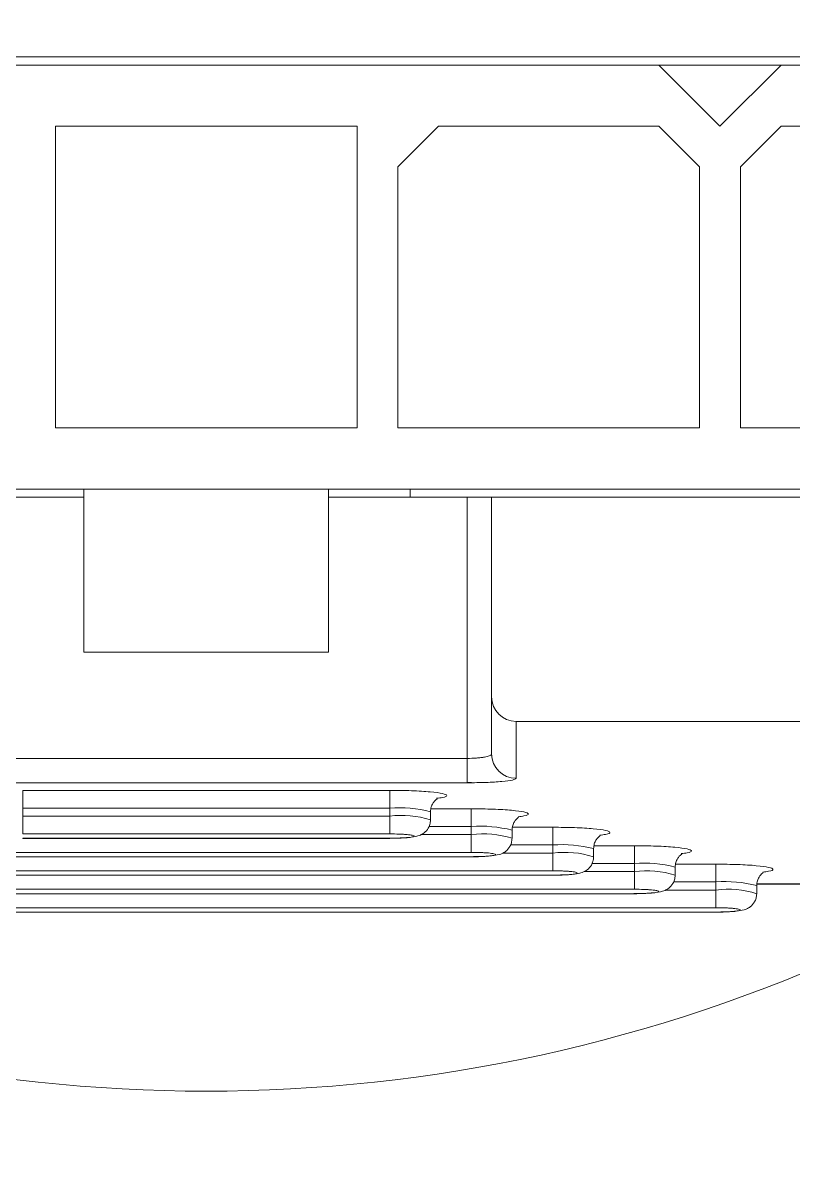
# Model space of a CAD drawing. Header units: inches. Extents: x 0.54 to 10.46, y 0.74 to 7.76.
# Drawn here: x 9.6191 to 9.6802, y 4.6736 to 4.7638 of the extents above; entities that cross this region are included whole.
import ezdxf

# ---------------------------------------------------------------- set-up
doc = ezdxf.new("R2010")
doc.units = ezdxf.units.IN
doc.header["$MEASUREMENT"] = 0
doc.layers.add('BG', color=7, linetype='Continuous')
doc.layers.add('MCG-INT-4FT', color=7, linetype='Continuous')

# ---------------------------------------------------------------- blocks, each defined once
blk = doc.blocks.new('block 3')
at = {"layer": 'BG', "true_color": 0xffffff}
h = blk.add_hatch(color=7, dxfattribs=at)
h.dxf.hatch_style = 2
edge = h.paths.add_edge_path()
edge.add_spline(control_points=[(10.295993, 0.906118), (10.295993, 0.906118), (0.871121, 0.906118), (0.871121, 0.906118), (0.870165, 0.906118), (0.869385, 0.906891), (0.869385, 0.907854), (0.869385, 0.907854), (0.869385, 7.592153), (0.869385, 7.592153), (0.869385, 7.593109), (0.870165, 7.593889), (0.871121, 7.593889), (0.871121, 7.593889), (10.295993, 7.593889), (10.295993, 7.593889), (10.296956, 7.593889), (10.297729, 7.593109), (10.297729, 7.592153), (10.297729, 7.592153), (10.297729, 0.907854), (10.297729, 0.907854), (10.297729, 0.906891), (10.296956, 0.906118), (10.295993, 0.906118)], knot_values=[0, 0, 0, 0, 1, 1, 1, 2, 2, 2, 3, 3, 3, 4, 4, 4, 5, 5, 5, 6, 6, 6, 7, 7, 7, 8, 8, 8, 8], degree=3, periodic=1)
h.paths.add_polyline_path([(0.872857, 0.90959), (10.294257, 0.90959), (10.294257, 7.590417), (0.872857, 7.590417)])
at = {"layer": 'BG', "lineweight": 0}
blk.add_open_spline([(10.295993, 0.906118), (10.295993, 0.906118), (0.871121, 0.906118), (0.871121, 0.906118), (0.870165, 0.906118), (0.869385, 0.906891), (0.869385, 0.907854), (0.869385, 0.907854), (0.869385, 7.592153), (0.869385, 7.592153), (0.869385, 7.593109), (0.870165, 7.593889), (0.871121, 7.593889), (0.871121, 7.593889), (10.295993, 7.593889), (10.295993, 7.593889), (10.296956, 7.593889), (10.297729, 7.593109), (10.297729, 7.592153), (10.297729, 7.592153), (10.297729, 0.907854), (10.297729, 0.907854), (10.297729, 0.906891), (10.296956, 0.906118), (10.295993, 0.906118)], degree=3, knots=[0, 0, 0, 0, 1, 1, 1, 2, 2, 2, 3, 3, 3, 4, 4, 4, 5, 5, 5, 6, 6, 6, 7, 7, 7, 8, 8, 8, 8], dxfattribs=at)
blk = doc.blocks.new('block 2')
at = {"layer": 'BG'}
blk.add_blockref('block 3', (0, 0), dxfattribs=at)
blk = doc.blocks.new('block 69')
at = {"layer": 'BG', "true_color": 0xffffff}
h = blk.add_hatch(color=7, dxfattribs=at)
h.dxf.hatch_style = 2
edge = h.paths.add_edge_path()
edge.add_spline(control_points=[(10.463094, 0.739003), (10.463094, 0.739003), (0.536906, 0.739003), (0.536906, 0.739003), (0.53595, 0.739003), (0.53517, 0.739777), (0.53517, 0.74074), (0.53517, 0.74074), (0.53517, 7.75926), (0.53517, 7.75926), (0.53517, 7.760217), (0.53595, 7.760997), (0.536906, 7.760997), (0.536906, 7.760997), (10.463094, 7.760997), (10.463094, 7.760997), (10.464057, 7.760997), (10.46483, 7.760217), (10.46483, 7.75926), (10.46483, 7.75926), (10.46483, 0.74074), (10.46483, 0.74074), (10.46483, 0.739777), (10.464057, 0.739003), (10.463094, 0.739003)], knot_values=[0, 0, 0, 0, 1, 1, 1, 2, 2, 2, 3, 3, 3, 4, 4, 4, 5, 5, 5, 6, 6, 6, 7, 7, 7, 8, 8, 8, 8], degree=3, periodic=1)
h.paths.add_polyline_path([(0.538642, 0.742476), (10.461358, 0.742476), (10.461358, 7.757524), (0.538642, 7.757524)])
at = {"layer": 'BG', "lineweight": 0}
blk.add_open_spline([(10.463094, 0.739003), (10.463094, 0.739003), (0.536906, 0.739003), (0.536906, 0.739003), (0.53595, 0.739003), (0.53517, 0.739777), (0.53517, 0.74074), (0.53517, 0.74074), (0.53517, 7.75926), (0.53517, 7.75926), (0.53517, 7.760217), (0.53595, 7.760997), (0.536906, 7.760997), (0.536906, 7.760997), (10.463094, 7.760997), (10.463094, 7.760997), (10.464057, 7.760997), (10.46483, 7.760217), (10.46483, 7.75926), (10.46483, 7.75926), (10.46483, 0.74074), (10.46483, 0.74074), (10.46483, 0.739777), (10.464057, 0.739003), (10.463094, 0.739003)], degree=3, knots=[0, 0, 0, 0, 1, 1, 1, 2, 2, 2, 3, 3, 3, 4, 4, 4, 5, 5, 5, 6, 6, 6, 7, 7, 7, 8, 8, 8, 8], dxfattribs=at)
blk = doc.blocks.new('block 68')
at = {"layer": 'BG'}
blk.add_blockref('block 69', (0, 0), dxfattribs=at)
blk = doc.blocks.new('block 328')
at = {"layer": 'MCG-INT-4FT', "color": 7, "lineweight": 5, "true_color": 0xffffff}
blk.add_open_spline([(9.581539, 4.690552), (9.614604, 4.67525), (9.652724, 4.67525), (9.68579, 4.690552)], degree=3, dxfattribs=at)
blk = doc.blocks.new('block 480')
at = {"layer": 'MCG-INT-4FT', "color": 7, "lineweight": 5, "true_color": 0xffffff}
blk.add_lwpolyline([(9.654349, 4.703555), (9.654704, 4.703536)], dxfattribs=at)
blk = doc.blocks.new('block 493')
at = {"layer": 'MCG-INT-4FT', "color": 7, "lineweight": 5, "true_color": 0xffffff}
blk.add_open_spline([(9.651441, 4.701229), (9.651452, 4.701358), (9.651464, 4.701488), (9.651499, 4.701608), (9.651528, 4.701712), (9.651576, 4.701809), (9.651629, 4.701894), (9.651675, 4.701967), (9.651725, 4.702032), (9.651774, 4.702085), (9.651816, 4.702132), (9.651857, 4.70217), (9.651893, 4.702199), (9.651924, 4.702225), (9.651952, 4.702245), (9.65196, 4.702255)], degree=3, knots=[0, 0, 0, 0, 1, 1, 1, 2, 2, 2, 3, 3, 3, 4, 4, 4, 5, 5, 5, 5], dxfattribs=at)
blk = doc.blocks.new('block 495')
at = {"layer": 'MCG-INT-4FT', "color": 7, "lineweight": 5, "true_color": 0xffffff}
blk.add_open_spline([(9.648166, 4.69913), (9.64846, 4.699133), (9.648754, 4.699137), (9.649031, 4.699148), (9.649266, 4.699157), (9.649488, 4.699172), (9.649689, 4.699191), (9.649981, 4.699218), (9.650228, 4.699254), (9.650439, 4.69931), (9.650507, 4.699328), (9.650571, 4.699348), (9.650647, 4.699382), (9.650734, 4.699421), (9.650837, 4.699479), (9.650931, 4.699552), (9.651061, 4.699653), (9.651175, 4.699782), (9.651262, 4.699929), (9.651317, 4.70002), (9.651361, 4.700119), (9.651389, 4.700223), (9.65142, 4.700339), (9.65143, 4.700462), (9.651441, 4.700585)], degree=3, knots=[0, 0, 0, 0, 1, 1, 1, 2, 2, 2, 3, 3, 3, 4, 4, 4, 5, 5, 5, 6, 6, 6, 7, 7, 7, 8, 8, 8, 8], dxfattribs=at)
blk = doc.blocks.new('block 498')
at = {"layer": 'MCG-INT-4FT', "color": 7, "lineweight": 5, "true_color": 0xffffff}
blk.add_lwpolyline([(9.651441, 4.700585), (9.651441, 4.701229)], dxfattribs=at)
blk = doc.blocks.new('block 499')
at = {"layer": 'MCG-INT-4FT', "color": 7, "lineweight": 5, "true_color": 0xffffff}
blk.add_lwpolyline([(9.61912, 4.699117), (9.648208, 4.699117)], dxfattribs=at)
blk = doc.blocks.new('block 512')
at = {"layer": 'MCG-INT-4FT', "color": 7, "lineweight": 5, "true_color": 0xffffff}
blk.add_open_spline([(9.657905, 4.699766), (9.657916, 4.699895), (9.657928, 4.700025), (9.657963, 4.700145), (9.657993, 4.700249), (9.65804, 4.700345), (9.658093, 4.70043), (9.658139, 4.700504), (9.658189, 4.700569), (9.658238, 4.700622), (9.65828, 4.700669), (9.658321, 4.700706), (9.658357, 4.700736), (9.658389, 4.700762), (9.658416, 4.700782), (9.658424, 4.700792)], degree=3, knots=[0, 0, 0, 0, 1, 1, 1, 2, 2, 2, 3, 3, 3, 4, 4, 4, 5, 5, 5, 5], dxfattribs=at)
blk = doc.blocks.new('block 514')
at = {"layer": 'MCG-INT-4FT', "color": 7, "lineweight": 5, "true_color": 0xffffff}
blk.add_open_spline([(9.65463, 4.697667), (9.654924, 4.69767), (9.655218, 4.697674), (9.655495, 4.697685), (9.65573, 4.697694), (9.655952, 4.697709), (9.656153, 4.697728), (9.656445, 4.697755), (9.656692, 4.697791), (9.656903, 4.697847), (9.656971, 4.697865), (9.657035, 4.697885), (9.657111, 4.697919), (9.657198, 4.697958), (9.657301, 4.698016), (9.657395, 4.698089), (9.657525, 4.69819), (9.657639, 4.698318), (9.657727, 4.698466), (9.657781, 4.698557), (9.657825, 4.698656), (9.657853, 4.698759), (9.657884, 4.698876), (9.657894, 4.698999), (9.657905, 4.699122)], degree=3, knots=[0, 0, 0, 0, 1, 1, 1, 2, 2, 2, 3, 3, 3, 4, 4, 4, 5, 5, 5, 6, 6, 6, 7, 7, 7, 8, 8, 8, 8], dxfattribs=at)
blk = doc.blocks.new('block 517')
at = {"layer": 'MCG-INT-4FT', "color": 7, "lineweight": 5, "true_color": 0xffffff}
blk.add_lwpolyline([(9.657905, 4.699122), (9.657905, 4.699766)], dxfattribs=at)
blk = doc.blocks.new('block 530')
at = {"layer": 'MCG-INT-4FT', "color": 7, "lineweight": 5, "true_color": 0xffffff}
blk.add_lwpolyline([(9.612656, 4.697653), (9.654673, 4.697653)], dxfattribs=at)
blk = doc.blocks.new('block 531')
at = {"layer": 'MCG-INT-4FT', "color": 7, "lineweight": 5, "true_color": 0xffffff}
blk.add_open_spline([(9.664369, 4.698303), (9.664381, 4.698432), (9.664392, 4.698562), (9.664427, 4.698682), (9.664457, 4.698786), (9.664504, 4.698882), (9.664557, 4.698967), (9.664603, 4.699041), (9.664653, 4.699106), (9.664702, 4.699159), (9.664745, 4.699206), (9.664785, 4.699243), (9.664821, 4.699273), (9.664853, 4.699299), (9.66488, 4.699319), (9.664888, 4.699328)], degree=3, knots=[0, 0, 0, 0, 1, 1, 1, 2, 2, 2, 3, 3, 3, 4, 4, 4, 5, 5, 5, 5], dxfattribs=at)
blk = doc.blocks.new('block 533')
at = {"layer": 'MCG-INT-4FT', "color": 7, "lineweight": 5, "true_color": 0xffffff}
blk.add_open_spline([(9.661094, 4.696204), (9.661388, 4.696207), (9.661682, 4.696211), (9.661959, 4.696222), (9.662194, 4.696231), (9.662416, 4.696246), (9.662617, 4.696265), (9.662909, 4.696292), (9.663156, 4.696328), (9.663368, 4.696384), (9.663435, 4.696402), (9.663499, 4.696422), (9.663575, 4.696456), (9.663662, 4.696495), (9.663765, 4.696553), (9.663859, 4.696626), (9.663989, 4.696727), (9.664103, 4.696855), (9.664191, 4.697003), (9.664245, 4.697094), (9.664289, 4.697193), (9.664317, 4.697296), (9.664348, 4.697413), (9.664359, 4.697536), (9.664369, 4.697659)], degree=3, knots=[0, 0, 0, 0, 1, 1, 1, 2, 2, 2, 3, 3, 3, 4, 4, 4, 5, 5, 5, 6, 6, 6, 7, 7, 7, 8, 8, 8, 8], dxfattribs=at)
blk = doc.blocks.new('block 536')
at = {"layer": 'MCG-INT-4FT', "color": 7, "lineweight": 5, "true_color": 0xffffff}
blk.add_lwpolyline([(9.664369, 4.697659), (9.664369, 4.698303)], dxfattribs=at)
blk = doc.blocks.new('block 537')
at = {"layer": 'MCG-INT-4FT', "color": 7, "lineweight": 5, "true_color": 0xffffff}
blk.add_lwpolyline([(9.606192, 4.69619), (9.661137, 4.69619)], dxfattribs=at)
blk = doc.blocks.new('block 538')
at = {"layer": 'MCG-INT-4FT', "color": 7, "lineweight": 5, "true_color": 0xffffff}
blk.add_open_spline([(9.670833, 4.696839), (9.670845, 4.696969), (9.670856, 4.697099), (9.670891, 4.697218), (9.670921, 4.697323), (9.670968, 4.697419), (9.671021, 4.697504), (9.671067, 4.697578), (9.671118, 4.697643), (9.671166, 4.697696), (9.671209, 4.697743), (9.67125, 4.69778), (9.671285, 4.69781), (9.671317, 4.697836), (9.671344, 4.697856), (9.671352, 4.697865)], degree=3, knots=[0, 0, 0, 0, 1, 1, 1, 2, 2, 2, 3, 3, 3, 4, 4, 4, 5, 5, 5, 5], dxfattribs=at)
blk = doc.blocks.new('block 540')
at = {"layer": 'MCG-INT-4FT', "color": 7, "lineweight": 5, "true_color": 0xffffff}
blk.add_open_spline([(9.667559, 4.694741), (9.667854, 4.694744), (9.668149, 4.694748), (9.668427, 4.694759), (9.668662, 4.694768), (9.668885, 4.694783), (9.669087, 4.694802), (9.669378, 4.694829), (9.669623, 4.694865), (9.669835, 4.694921), (9.669901, 4.694939), (9.669965, 4.694959), (9.67004, 4.694993), (9.670127, 4.695032), (9.670229, 4.69509), (9.670323, 4.695162), (9.670453, 4.695263), (9.670567, 4.695392), (9.670654, 4.695539), (9.670709, 4.695631), (9.670753, 4.695729), (9.670781, 4.695833), (9.670812, 4.69595), (9.670823, 4.696073), (9.670833, 4.696196)], degree=3, knots=[0, 0, 0, 0, 1, 1, 1, 2, 2, 2, 3, 3, 3, 4, 4, 4, 5, 5, 5, 6, 6, 6, 7, 7, 7, 8, 8, 8, 8], dxfattribs=at)
blk = doc.blocks.new('block 542')
at = {"layer": 'MCG-INT-4FT', "color": 7, "lineweight": 5, "true_color": 0xffffff}
blk.add_lwpolyline([(9.670833, 4.696196), (9.670833, 4.696839)], dxfattribs=at)
blk = doc.blocks.new('block 544')
at = {"layer": 'MCG-INT-4FT', "color": 7, "lineweight": 5, "true_color": 0xffffff}
blk.add_lwpolyline([(9.599728, 4.694727), (9.667601, 4.694727)], dxfattribs=at)
blk = doc.blocks.new('block 545')
at = {"layer": 'MCG-INT-4FT', "color": 7, "lineweight": 5, "true_color": 0xffffff}
blk.add_open_spline([(9.677297, 4.695376), (9.677309, 4.695506), (9.677321, 4.695636), (9.677355, 4.695755), (9.677385, 4.69586), (9.677432, 4.695956), (9.677485, 4.696041), (9.677531, 4.696115), (9.677582, 4.69618), (9.67763, 4.696233), (9.677673, 4.69628), (9.677714, 4.696317), (9.677749, 4.696347), (9.677781, 4.696373), (9.677808, 4.696393), (9.677816, 4.696402)], degree=3, knots=[0, 0, 0, 0, 1, 1, 1, 2, 2, 2, 3, 3, 3, 4, 4, 4, 5, 5, 5, 5], dxfattribs=at)
blk = doc.blocks.new('block 547')
at = {"layer": 'MCG-INT-4FT', "color": 7, "lineweight": 5, "true_color": 0xffffff}
blk.add_open_spline([(9.674023, 4.693278), (9.674318, 4.693281), (9.674613, 4.693285), (9.674891, 4.693296), (9.675126, 4.693305), (9.675349, 4.69332), (9.675551, 4.693339), (9.675842, 4.693366), (9.676088, 4.693402), (9.676299, 4.693458), (9.676366, 4.693476), (9.676429, 4.693496), (9.676504, 4.69353), (9.676591, 4.693569), (9.676693, 4.693627), (9.676787, 4.693699), (9.676917, 4.6938), (9.677031, 4.693929), (9.677118, 4.694076), (9.677173, 4.694168), (9.677217, 4.694266), (9.677245, 4.69437), (9.677277, 4.694487), (9.677287, 4.69461), (9.677297, 4.694733)], degree=3, knots=[0, 0, 0, 0, 1, 1, 1, 2, 2, 2, 3, 3, 3, 4, 4, 4, 5, 5, 5, 6, 6, 6, 7, 7, 7, 8, 8, 8, 8], dxfattribs=at)
blk = doc.blocks.new('block 549')
at = {"layer": 'MCG-INT-4FT', "color": 7, "lineweight": 5, "true_color": 0xffffff}
blk.add_lwpolyline([(9.677297, 4.694733), (9.677297, 4.695376)], dxfattribs=at)
blk = doc.blocks.new('block 551')
at = {"layer": 'MCG-INT-4FT', "color": 7, "lineweight": 5, "true_color": 0xffffff}
blk.add_lwpolyline([(9.593264, 4.693264), (9.674065, 4.693264)], dxfattribs=at)
blk = doc.blocks.new('block 555')
at = {"layer": 'MCG-INT-4FT', "color": 7, "lineweight": 5, "true_color": 0xffffff}
blk.add_lwpolyline([(9.677315, 4.695496), (9.715112, 4.695496)], dxfattribs=at)
blk = doc.blocks.new('block 558')
at = {"layer": 'MCG-INT-4FT', "color": 7, "lineweight": 5, "true_color": 0xffffff}
blk.add_lwpolyline([(9.715112, 4.708388), (9.658228, 4.708388)], dxfattribs=at)
blk = doc.blocks.new('block 559')
at = {"layer": 'MCG-INT-4FT', "color": 7, "lineweight": 5, "true_color": 0xffffff}
blk.add_open_spline([(9.656289, 4.710335), (9.656289, 4.70926), (9.657157, 4.708388), (9.658228, 4.708388)], degree=3, dxfattribs=at)
blk = doc.blocks.new('block 560')
at = {"layer": 'MCG-INT-4FT', "color": 7, "lineweight": 5, "true_color": 0xffffff}
blk.add_lwpolyline([(9.656289, 4.710335), (9.656289, 4.726164)], dxfattribs=at)
blk = doc.blocks.new('block 561')
at = {"layer": 'MCG-INT-4FT', "color": 7, "lineweight": 5, "true_color": 0xffffff}
blk.add_lwpolyline([(9.656289, 4.726164), (9.705416, 4.726164)], dxfattribs=at)
blk = doc.blocks.new('block 564')
at = {"layer": 'MCG-INT-4FT', "color": 7, "lineweight": 5, "true_color": 0xffffff}
blk.add_lwpolyline([(9.705416, 4.76107), (9.561913, 4.76107)], dxfattribs=at)
blk = doc.blocks.new('block 584')
at = {"layer": 'MCG-INT-4FT', "color": 7, "lineweight": 5, "true_color": 0xffffff}
blk.add_lwpolyline([(9.654349, 4.703526), (9.612979, 4.703526)], dxfattribs=at)
blk = doc.blocks.new('block 585')
at = {"layer": 'MCG-INT-4FT', "color": 7, "lineweight": 5, "true_color": 0xffffff}
blk.add_open_spline([(9.658228, 4.703879), (9.658171, 4.703832), (9.658113, 4.703786), (9.657932, 4.703743), (9.657754, 4.703701), (9.657456, 4.703663), (9.657095, 4.70363), (9.656731, 4.703597), (9.656303, 4.70357), (9.655835, 4.703553), (9.655367, 4.703537), (9.654858, 4.703532), (9.654349, 4.703526)], degree=3, knots=[0, 0, 0, 0, 1, 1, 1, 2, 2, 2, 3, 3, 3, 4, 4, 4, 4], dxfattribs=at)
blk = doc.blocks.new('block 586')
at = {"layer": 'MCG-INT-4FT', "color": 7, "lineweight": 5, "true_color": 0xffffff}
blk.add_lwpolyline([(9.658228, 4.708388), (9.658228, 4.703879)], dxfattribs=at)
blk = doc.blocks.new('block 587')
at = {"layer": 'MCG-INT-4FT', "color": 7, "lineweight": 5, "true_color": 0xffffff}
blk.add_lwpolyline([(9.61912, 4.702926), (9.648208, 4.702926)], dxfattribs=at)
blk = doc.blocks.new('block 590')
at = {"layer": 'MCG-INT-4FT', "color": 7, "lineweight": 5, "true_color": 0xffffff}
blk.add_open_spline([(9.656289, 4.70581), (9.656291, 4.704741), (9.657159, 4.703877), (9.658228, 4.703879)], degree=3, dxfattribs=at)
blk = doc.blocks.new('block 591')
at = {"layer": 'MCG-INT-4FT', "color": 7, "lineweight": 5, "true_color": 0xffffff}
blk.add_lwpolyline([(9.656289, 4.710335), (9.656289, 4.70581)], dxfattribs=at)
blk = doc.blocks.new('block 634')
at = {"layer": 'MCG-INT-4FT', "color": 7, "lineweight": 5, "true_color": 0xffffff}
blk.add_open_spline([(9.656289, 4.70581), (9.656278, 4.705782), (9.656267, 4.705754), (9.656232, 4.705726), (9.656202, 4.705703), (9.656153, 4.70568), (9.656093, 4.705657), (9.655999, 4.705622), (9.655875, 4.705589), (9.655726, 4.705562), (9.655634, 4.705545), (9.655531, 4.70553), (9.655421, 4.705517), (9.655314, 4.705504), (9.6552, 4.705493), (9.65508, 4.705484), (9.65485, 4.705468), (9.654599, 4.705463), (9.654349, 4.705458)], degree=3, knots=[0, 0, 0, 0, 1, 1, 1, 2, 2, 2, 3, 3, 3, 4, 4, 4, 5, 5, 5, 6, 6, 6, 6], dxfattribs=at)
blk = doc.blocks.new('block 635')
at = {"layer": 'MCG-INT-4FT', "color": 7, "lineweight": 5, "true_color": 0xffffff}
blk.add_lwpolyline([(9.654349, 4.703526), (9.654349, 4.705458)], dxfattribs=at)
blk = doc.blocks.new('block 638')
at = {"layer": 'MCG-INT-4FT', "color": 7, "lineweight": 5, "true_color": 0xffffff}
blk.add_lwpolyline([(9.654349, 4.726164), (9.654349, 4.705458)], dxfattribs=at)
blk = doc.blocks.new('block 639')
at = {"layer": 'MCG-INT-4FT', "color": 7, "lineweight": 5, "true_color": 0xffffff}
blk.add_lwpolyline([(9.654349, 4.726164), (9.656289, 4.726164)], dxfattribs=at)
blk = doc.blocks.new('block 640')
at = {"layer": 'MCG-INT-4FT', "color": 7, "lineweight": 5, "true_color": 0xffffff}
blk.add_lwpolyline([(9.654349, 4.705458), (9.612979, 4.705458)], dxfattribs=at)
blk = doc.blocks.new('block 641')
at = {"layer": 'MCG-INT-4FT', "color": 7, "lineweight": 5, "true_color": 0xffffff}
blk.add_lwpolyline([(9.612979, 4.726164), (9.623968, 4.726164)], dxfattribs=at)
blk = doc.blocks.new('block 642')
at = {"layer": 'MCG-INT-4FT', "color": 7, "lineweight": 5, "true_color": 0xffffff}
blk.add_lwpolyline([(9.64336, 4.726164), (9.654349, 4.726164)], dxfattribs=at)
blk = doc.blocks.new('block 659')
at = {"layer": 'MCG-INT-4FT', "color": 7, "lineweight": 5, "true_color": 0xffffff}
blk.add_lwpolyline([(9.648208, 4.701521), (9.648208, 4.702926)], dxfattribs=at)
blk = doc.blocks.new('block 660')
at = {"layer": 'MCG-INT-4FT', "color": 7, "lineweight": 5, "true_color": 0xffffff}
blk.add_lwpolyline([(9.61912, 4.701521), (9.61912, 4.702926)], dxfattribs=at)
blk = doc.blocks.new('block 661')
at = {"layer": 'MCG-INT-4FT', "color": 7, "lineweight": 5, "true_color": 0xffffff}
blk.add_lwpolyline([(9.648208, 4.701521), (9.61912, 4.701521)], dxfattribs=at)
blk = doc.blocks.new('block 662')
at = {"layer": 'MCG-INT-4FT', "color": 7, "lineweight": 5, "true_color": 0xffffff}
blk.add_lwpolyline([(9.648208, 4.699129), (9.648208, 4.699122)], dxfattribs=at)
blk = doc.blocks.new('block 663')
at = {"layer": 'MCG-INT-4FT', "color": 7, "lineweight": 5, "true_color": 0xffffff}
blk.add_open_spline([(9.648208, 4.699473), (9.648469, 4.69947), (9.64873, 4.699468), (9.648969, 4.699459), (9.649083, 4.699455), (9.649192, 4.69945), (9.649293, 4.699443), (9.649396, 4.699437), (9.649492, 4.69943), (9.64958, 4.699422), (9.649757, 4.699405), (9.649902, 4.699386), (9.65, 4.699365), (9.650098, 4.699343), (9.650148, 4.69932), (9.650148, 4.699297), (9.650148, 4.699274), (9.650097, 4.699251), (9.65, 4.69923), (9.649903, 4.699209), (9.649759, 4.69919), (9.64958, 4.699173), (9.649402, 4.699157), (9.64919, 4.699144), (9.648959, 4.699136), (9.648722, 4.699128), (9.648465, 4.699125), (9.648208, 4.699122)], degree=3, knots=[0, 0, 0, 0, 1, 1, 1, 2, 2, 2, 3, 3, 3, 4, 4, 4, 5, 5, 5, 6, 6, 6, 7, 7, 7, 8, 8, 8, 9, 9, 9, 9], dxfattribs=at)
blk = doc.blocks.new('block 664')
at = {"layer": 'MCG-INT-4FT', "color": 7, "lineweight": 5, "true_color": 0xffffff}
blk.add_lwpolyline([(9.648208, 4.700878), (9.648208, 4.699473)], dxfattribs=at)
blk = doc.blocks.new('block 665')
at = {"layer": 'MCG-INT-4FT', "color": 7, "lineweight": 5, "true_color": 0xffffff}
blk.add_lwpolyline([(9.61912, 4.700878), (9.61912, 4.699473)], dxfattribs=at)
blk = doc.blocks.new('block 667')
at = {"layer": 'MCG-INT-4FT', "color": 7, "lineweight": 5, "true_color": 0xffffff}
blk.add_lwpolyline([(9.61912, 4.700878), (9.648208, 4.700878)], dxfattribs=at)
blk = doc.blocks.new('block 668')
at = {"layer": 'MCG-INT-4FT', "color": 7, "lineweight": 5, "true_color": 0xffffff}
blk.add_lwpolyline([(9.61912, 4.699473), (9.648208, 4.699473)], dxfattribs=at)
blk = doc.blocks.new('block 669')
at = {"layer": 'MCG-INT-4FT', "color": 7, "lineweight": 5, "true_color": 0xffffff}
blk.add_lwpolyline([(9.61912, 4.701521), (9.61912, 4.700878)], dxfattribs=at)
blk = doc.blocks.new('block 670')
at = {"layer": 'MCG-INT-4FT', "color": 7, "lineweight": 5, "true_color": 0xffffff}
blk.add_lwpolyline([(9.648208, 4.701521), (9.648208, 4.700878)], dxfattribs=at)
blk = doc.blocks.new('block 671')
at = {"layer": 'MCG-INT-4FT', "color": 7, "lineweight": 5, "true_color": 0xffffff}
blk.add_lwpolyline([(9.648208, 4.699122), (9.61912, 4.699122)], dxfattribs=at)
blk = doc.blocks.new('block 688')
at = {"layer": 'MCG-INT-4FT', "color": 7, "lineweight": 5, "true_color": 0xffffff}
blk.add_lwpolyline([(9.654673, 4.700058), (9.654673, 4.701463)], dxfattribs=at)
blk = doc.blocks.new('block 690')
at = {"layer": 'MCG-INT-4FT', "color": 7, "lineweight": 5, "true_color": 0xffffff}
blk.add_lwpolyline([(9.654673, 4.697666), (9.654673, 4.697659)], dxfattribs=at)
blk = doc.blocks.new('block 691')
at = {"layer": 'MCG-INT-4FT', "color": 7, "lineweight": 5, "true_color": 0xffffff}
blk.add_open_spline([(9.654673, 4.69801), (9.654933, 4.698007), (9.655194, 4.698005), (9.655433, 4.697996), (9.655547, 4.697992), (9.655656, 4.697986), (9.655757, 4.69798), (9.65586, 4.697974), (9.655956, 4.697967), (9.656044, 4.697959), (9.656222, 4.697942), (9.656367, 4.697923), (9.656464, 4.697902), (9.656562, 4.69788), (9.656612, 4.697857), (9.656612, 4.697834), (9.656612, 4.697811), (9.656561, 4.697788), (9.656464, 4.697767), (9.656367, 4.697746), (9.656224, 4.697727), (9.656044, 4.69771), (9.655866, 4.697694), (9.655654, 4.697681), (9.655423, 4.697673), (9.655186, 4.697664), (9.654929, 4.697662), (9.654673, 4.697659)], degree=3, knots=[0, 0, 0, 0, 1, 1, 1, 2, 2, 2, 3, 3, 3, 4, 4, 4, 5, 5, 5, 6, 6, 6, 7, 7, 7, 8, 8, 8, 9, 9, 9, 9], dxfattribs=at)
blk = doc.blocks.new('block 692')
at = {"layer": 'MCG-INT-4FT', "color": 7, "lineweight": 5, "true_color": 0xffffff}
blk.add_lwpolyline([(9.654673, 4.699414), (9.654673, 4.69801)], dxfattribs=at)
blk = doc.blocks.new('block 695')
at = {"layer": 'MCG-INT-4FT', "color": 7, "lineweight": 5, "true_color": 0xffffff}
blk.add_lwpolyline([(9.612656, 4.69801), (9.654673, 4.69801)], dxfattribs=at)
blk = doc.blocks.new('block 697')
at = {"layer": 'MCG-INT-4FT', "color": 7, "lineweight": 5, "true_color": 0xffffff}
blk.add_lwpolyline([(9.654673, 4.700058), (9.654673, 4.699414)], dxfattribs=at)
blk = doc.blocks.new('block 698')
at = {"layer": 'MCG-INT-4FT', "color": 7, "lineweight": 5, "true_color": 0xffffff}
blk.add_lwpolyline([(9.654673, 4.697659), (9.612656, 4.697659)], dxfattribs=at)
blk = doc.blocks.new('block 715')
at = {"layer": 'MCG-INT-4FT', "color": 7, "lineweight": 5, "true_color": 0xffffff}
blk.add_lwpolyline([(9.661137, 4.698595), (9.661137, 4.7)], dxfattribs=at)
blk = doc.blocks.new('block 717')
at = {"layer": 'MCG-INT-4FT', "color": 7, "lineweight": 5, "true_color": 0xffffff}
blk.add_lwpolyline([(9.661137, 4.696203), (9.661137, 4.696196)], dxfattribs=at)
blk = doc.blocks.new('block 718')
at = {"layer": 'MCG-INT-4FT', "color": 7, "lineweight": 5, "true_color": 0xffffff}
blk.add_open_spline([(9.661137, 4.696547), (9.661397, 4.696544), (9.661658, 4.696542), (9.661897, 4.696533), (9.662011, 4.696529), (9.66212, 4.696523), (9.662221, 4.696517), (9.662324, 4.696511), (9.66242, 4.696503), (9.662508, 4.696495), (9.662686, 4.696479), (9.662831, 4.69646), (9.662928, 4.696438), (9.663026, 4.696417), (9.663076, 4.696394), (9.663076, 4.696371), (9.663076, 4.696348), (9.663025, 4.696325), (9.662928, 4.696304), (9.662831, 4.696283), (9.662688, 4.696264), (9.662508, 4.696247), (9.662331, 4.696231), (9.662118, 4.696218), (9.661887, 4.69621), (9.66165, 4.696201), (9.661393, 4.696199), (9.661137, 4.696196)], degree=3, knots=[0, 0, 0, 0, 1, 1, 1, 2, 2, 2, 3, 3, 3, 4, 4, 4, 5, 5, 5, 6, 6, 6, 7, 7, 7, 8, 8, 8, 9, 9, 9, 9], dxfattribs=at)
blk = doc.blocks.new('block 719')
at = {"layer": 'MCG-INT-4FT', "color": 7, "lineweight": 5, "true_color": 0xffffff}
blk.add_lwpolyline([(9.661137, 4.697951), (9.661137, 4.696547)], dxfattribs=at)
blk = doc.blocks.new('block 722')
at = {"layer": 'MCG-INT-4FT', "color": 7, "lineweight": 5, "true_color": 0xffffff}
blk.add_lwpolyline([(9.606192, 4.696547), (9.661137, 4.696547)], dxfattribs=at)
blk = doc.blocks.new('block 724')
at = {"layer": 'MCG-INT-4FT', "color": 7, "lineweight": 5, "true_color": 0xffffff}
blk.add_lwpolyline([(9.661137, 4.698595), (9.661137, 4.697951)], dxfattribs=at)
blk = doc.blocks.new('block 725')
at = {"layer": 'MCG-INT-4FT', "color": 7, "lineweight": 5, "true_color": 0xffffff}
blk.add_lwpolyline([(9.661137, 4.696196), (9.606192, 4.696196)], dxfattribs=at)
blk = doc.blocks.new('block 726')
at = {"layer": 'MCG-INT-4FT', "color": 7, "lineweight": 5, "true_color": 0xffffff}
blk.add_lwpolyline([(9.667601, 4.697132), (9.667601, 4.698537)], dxfattribs=at)
blk = doc.blocks.new('block 728')
at = {"layer": 'MCG-INT-4FT', "color": 7, "lineweight": 5, "true_color": 0xffffff}
blk.add_lwpolyline([(9.667601, 4.69474), (9.667601, 4.694733)], dxfattribs=at)
blk = doc.blocks.new('block 729')
at = {"layer": 'MCG-INT-4FT', "color": 7, "lineweight": 5, "true_color": 0xffffff}
blk.add_open_spline([(9.667601, 4.695084), (9.667861, 4.695081), (9.668122, 4.695078), (9.668361, 4.69507), (9.668475, 4.695066), (9.668584, 4.69506), (9.668685, 4.695054), (9.668789, 4.695048), (9.668884, 4.69504), (9.668972, 4.695032), (9.66915, 4.695016), (9.669295, 4.694997), (9.669392, 4.694975), (9.66949, 4.694954), (9.66954, 4.694931), (9.66954, 4.694908), (9.66954, 4.694885), (9.669489, 4.694862), (9.669392, 4.694841), (9.669295, 4.69482), (9.669152, 4.6948), (9.668972, 4.694784), (9.668795, 4.694768), (9.668582, 4.694755), (9.668351, 4.694747), (9.668114, 4.694738), (9.667857, 4.694735), (9.667601, 4.694733)], degree=3, knots=[0, 0, 0, 0, 1, 1, 1, 2, 2, 2, 3, 3, 3, 4, 4, 4, 5, 5, 5, 6, 6, 6, 7, 7, 7, 8, 8, 8, 9, 9, 9, 9], dxfattribs=at)
blk = doc.blocks.new('block 730')
at = {"layer": 'MCG-INT-4FT', "color": 7, "lineweight": 5, "true_color": 0xffffff}
blk.add_lwpolyline([(9.667601, 4.696488), (9.667601, 4.695084)], dxfattribs=at)
blk = doc.blocks.new('block 733')
at = {"layer": 'MCG-INT-4FT', "color": 7, "lineweight": 5, "true_color": 0xffffff}
blk.add_lwpolyline([(9.599728, 4.695084), (9.667601, 4.695084)], dxfattribs=at)
blk = doc.blocks.new('block 734')
at = {"layer": 'MCG-INT-4FT', "color": 7, "lineweight": 5, "true_color": 0xffffff}
blk.add_lwpolyline([(9.667601, 4.697132), (9.667601, 4.696488)], dxfattribs=at)
blk = doc.blocks.new('block 736')
at = {"layer": 'MCG-INT-4FT', "color": 7, "lineweight": 5, "true_color": 0xffffff}
blk.add_lwpolyline([(9.667601, 4.694733), (9.599728, 4.694733)], dxfattribs=at)
blk = doc.blocks.new('block 737')
at = {"layer": 'MCG-INT-4FT', "color": 7, "lineweight": 5, "true_color": 0xffffff}
blk.add_lwpolyline([(9.674065, 4.695669), (9.674065, 4.697074)], dxfattribs=at)
blk = doc.blocks.new('block 739')
at = {"layer": 'MCG-INT-4FT', "color": 7, "lineweight": 5, "true_color": 0xffffff}
blk.add_lwpolyline([(9.674065, 4.693277), (9.674065, 4.69327)], dxfattribs=at)
blk = doc.blocks.new('block 740')
at = {"layer": 'MCG-INT-4FT', "color": 7, "lineweight": 5, "true_color": 0xffffff}
blk.add_open_spline([(9.674065, 4.693621), (9.674325, 4.693618), (9.674586, 4.693615), (9.674825, 4.693607), (9.674939, 4.693603), (9.675048, 4.693597), (9.67515, 4.693591), (9.675253, 4.693585), (9.675348, 4.693577), (9.675436, 4.693569), (9.675614, 4.693553), (9.675759, 4.693534), (9.675856, 4.693512), (9.675954, 4.693491), (9.676004, 4.693468), (9.676004, 4.693445), (9.676004, 4.693422), (9.675953, 4.693399), (9.675856, 4.693378), (9.675759, 4.693357), (9.675616, 4.693337), (9.675436, 4.693321), (9.675259, 4.693305), (9.675046, 4.693292), (9.674815, 4.693283), (9.674578, 4.693275), (9.674321, 4.693272), (9.674065, 4.69327)], degree=3, knots=[0, 0, 0, 0, 1, 1, 1, 2, 2, 2, 3, 3, 3, 4, 4, 4, 5, 5, 5, 6, 6, 6, 7, 7, 7, 8, 8, 8, 9, 9, 9, 9], dxfattribs=at)
blk = doc.blocks.new('block 741')
at = {"layer": 'MCG-INT-4FT', "color": 7, "lineweight": 5, "true_color": 0xffffff}
blk.add_lwpolyline([(9.674065, 4.695025), (9.674065, 4.693621)], dxfattribs=at)
blk = doc.blocks.new('block 744')
at = {"layer": 'MCG-INT-4FT', "color": 7, "lineweight": 5, "true_color": 0xffffff}
blk.add_lwpolyline([(9.593264, 4.693621), (9.674065, 4.693621)], dxfattribs=at)
blk = doc.blocks.new('block 745')
at = {"layer": 'MCG-INT-4FT', "color": 7, "lineweight": 5, "true_color": 0xffffff}
blk.add_lwpolyline([(9.674065, 4.695669), (9.674065, 4.695025)], dxfattribs=at)
blk = doc.blocks.new('block 747')
at = {"layer": 'MCG-INT-4FT', "color": 7, "lineweight": 5, "true_color": 0xffffff}
blk.add_lwpolyline([(9.674065, 4.69327), (9.593264, 4.69327)], dxfattribs=at)
blk = doc.blocks.new('block 758')
at = {"layer": 'MCG-INT-4FT', "color": 7, "lineweight": 5, "true_color": 0xffffff}
blk.add_lwpolyline([(9.645623, 4.755576), (9.621706, 4.755576)], dxfattribs=at)
blk = doc.blocks.new('block 759')
at = {"layer": 'MCG-INT-4FT', "color": 7, "lineweight": 5, "true_color": 0xffffff}
blk.add_lwpolyline([(9.621706, 4.755576), (9.621706, 4.731659)], dxfattribs=at)
blk = doc.blocks.new('block 760')
at = {"layer": 'MCG-INT-4FT', "color": 7, "lineweight": 5, "true_color": 0xffffff}
blk.add_lwpolyline([(9.621706, 4.731659), (9.645623, 4.731659)], dxfattribs=at)
blk = doc.blocks.new('block 761')
at = {"layer": 'MCG-INT-4FT', "color": 7, "lineweight": 5, "true_color": 0xffffff}
blk.add_lwpolyline([(9.645623, 4.731659), (9.645623, 4.755576)], dxfattribs=at)
blk = doc.blocks.new('block 772')
at = {"layer": 'MCG-INT-4FT', "color": 7, "lineweight": 5, "true_color": 0xffffff}
blk.add_lwpolyline([(9.66954, 4.755576), (9.672772, 4.752344)], dxfattribs=at)
blk = doc.blocks.new('block 773')
at = {"layer": 'MCG-INT-4FT', "color": 7, "lineweight": 5, "true_color": 0xffffff}
blk.add_lwpolyline([(9.66954, 4.755576), (9.652087, 4.755576)], dxfattribs=at)
blk = doc.blocks.new('block 774')
at = {"layer": 'MCG-INT-4FT', "color": 7, "lineweight": 5, "true_color": 0xffffff}
blk.add_lwpolyline([(9.648855, 4.752344), (9.652087, 4.755576)], dxfattribs=at)
blk = doc.blocks.new('block 775')
at = {"layer": 'MCG-INT-4FT', "color": 7, "lineweight": 5, "true_color": 0xffffff}
blk.add_lwpolyline([(9.648855, 4.752344), (9.648855, 4.731659)], dxfattribs=at)
blk = doc.blocks.new('block 776')
at = {"layer": 'MCG-INT-4FT', "color": 7, "lineweight": 5, "true_color": 0xffffff}
blk.add_lwpolyline([(9.648855, 4.731659), (9.672772, 4.731659)], dxfattribs=at)
blk = doc.blocks.new('block 777')
at = {"layer": 'MCG-INT-4FT', "color": 7, "lineweight": 5, "true_color": 0xffffff}
blk.add_lwpolyline([(9.672772, 4.731659), (9.672772, 4.752344)], dxfattribs=at)
blk = doc.blocks.new('block 779')
at = {"layer": 'MCG-INT-4FT', "color": 7, "lineweight": 5, "true_color": 0xffffff}
blk.add_lwpolyline([(9.696689, 4.755576), (9.679236, 4.755576)], dxfattribs=at)
blk = doc.blocks.new('block 780')
at = {"layer": 'MCG-INT-4FT', "color": 7, "lineweight": 5, "true_color": 0xffffff}
blk.add_lwpolyline([(9.676004, 4.752344), (9.679236, 4.755576)], dxfattribs=at)
blk = doc.blocks.new('block 781')
at = {"layer": 'MCG-INT-4FT', "color": 7, "lineweight": 5, "true_color": 0xffffff}
blk.add_lwpolyline([(9.676004, 4.752344), (9.676004, 4.731659)], dxfattribs=at)
blk = doc.blocks.new('block 782')
at = {"layer": 'MCG-INT-4FT', "color": 7, "lineweight": 5, "true_color": 0xffffff}
blk.add_lwpolyline([(9.676004, 4.731659), (9.699921, 4.731659)], dxfattribs=at)
blk = doc.blocks.new('block 784')
at = {"layer": 'MCG-INT-4FT', "color": 7, "lineweight": 5, "true_color": 0xffffff}
blk.add_lwpolyline([(9.702184, 4.760424), (9.679236, 4.760424)], dxfattribs=at)
blk = doc.blocks.new('block 786')
at = {"layer": 'MCG-INT-4FT', "color": 7, "lineweight": 5, "true_color": 0xffffff}
blk.add_lwpolyline([(9.623968, 4.726811), (9.64336, 4.726811)], dxfattribs=at)
blk = doc.blocks.new('block 788')
at = {"layer": 'MCG-INT-4FT', "color": 7, "lineweight": 5, "true_color": 0xffffff}
blk.add_lwpolyline([(9.66954, 4.760424), (9.565145, 4.760424)], dxfattribs=at)
blk = doc.blocks.new('block 789')
at = {"layer": 'MCG-INT-4FT', "color": 7, "lineweight": 5, "true_color": 0xffffff}
blk.add_lwpolyline([(9.66954, 4.760424), (9.674388, 4.755576)], dxfattribs=at)
blk = doc.blocks.new('block 790')
at = {"layer": 'MCG-INT-4FT', "color": 7, "lineweight": 5, "true_color": 0xffffff}
blk.add_lwpolyline([(9.674388, 4.755576), (9.679236, 4.760424)], dxfattribs=at)
blk = doc.blocks.new('block 792')
at = {"layer": 'MCG-INT-4FT', "color": 7, "lineweight": 5, "true_color": 0xffffff}
blk.add_lwpolyline([(9.561913, 4.726811), (9.623968, 4.726811)], dxfattribs=at)
blk = doc.blocks.new('block 793')
at = {"layer": 'MCG-INT-4FT', "color": 7, "lineweight": 5, "true_color": 0xffffff}
blk.add_lwpolyline([(9.64336, 4.726811), (9.705416, 4.726811)], dxfattribs=at)
blk = doc.blocks.new('block 795')
at = {"layer": 'MCG-INT-4FT', "color": 7, "lineweight": 5, "true_color": 0xffffff}
blk.add_lwpolyline([(9.64336, 4.726811), (9.64336, 4.713882)], dxfattribs=at)
blk = doc.blocks.new('block 796')
at = {"layer": 'MCG-INT-4FT', "color": 7, "lineweight": 5, "true_color": 0xffffff}
blk.add_lwpolyline([(9.64336, 4.713882), (9.623968, 4.713882)], dxfattribs=at)
blk = doc.blocks.new('block 797')
at = {"layer": 'MCG-INT-4FT', "color": 7, "lineweight": 5, "true_color": 0xffffff}
blk.add_lwpolyline([(9.623968, 4.713882), (9.623968, 4.726811)], dxfattribs=at)
blk = doc.blocks.new('block 799')
at = {"layer": 'MCG-INT-4FT', "color": 7, "lineweight": 5, "true_color": 0xffffff}
blk.add_lwpolyline([(9.679236, 4.760424), (9.66954, 4.760424)], dxfattribs=at)
blk = doc.blocks.new('block 802')
at = {"layer": 'MCG-INT-4FT', "color": 7, "lineweight": 5, "true_color": 0xffffff}
blk.add_lwpolyline([(9.649824, 4.726811), (9.649824, 4.726164)], dxfattribs=at)
blk = doc.blocks.new('block 804')
at = {"layer": 'MCG-INT-4FT', "color": 8, "lineweight": 5, "true_color": 0x808080}
blk.add_lwpolyline([(9.677317, 4.695509), (9.715112, 4.695509)], dxfattribs=at)
blk = doc.blocks.new('block 806')
at = {"layer": 'MCG-INT-4FT', "color": 8, "lineweight": 5, "true_color": 0x808080}
blk.add_lwpolyline([(9.670869, 4.697074), (9.674065, 4.697074)], dxfattribs=at)
blk = doc.blocks.new('block 808')
at = {"layer": 'MCG-INT-4FT', "color": 8, "lineweight": 5, "true_color": 0x808080}
blk.add_open_spline([(9.674065, 4.697074), (9.674656, 4.697067), (9.675248, 4.697061), (9.675794, 4.697042), (9.676342, 4.697024), (9.676845, 4.696992), (9.677265, 4.696954), (9.677684, 4.696915), (9.678022, 4.69687), (9.678245, 4.696821), (9.678469, 4.696771), (9.678578, 4.696718), (9.67859, 4.696664), (9.678601, 4.69661), (9.678514, 4.696554), (9.678245, 4.696507), (9.678118, 4.696485), (9.677949, 4.696464), (9.677781, 4.696444)], degree=3, knots=[0, 0, 0, 0, 1, 1, 1, 2, 2, 2, 3, 3, 3, 4, 4, 4, 5, 5, 5, 6, 6, 6, 6], dxfattribs=at)
blk = doc.blocks.new('block 810')
at = {"layer": 'MCG-INT-4FT', "color": 8, "lineweight": 5, "true_color": 0x808080}
blk.add_lwpolyline([(9.664405, 4.698537), (9.667601, 4.698537)], dxfattribs=at)
blk = doc.blocks.new('block 812')
at = {"layer": 'MCG-INT-4FT', "color": 8, "lineweight": 5, "true_color": 0x808080}
blk.add_open_spline([(9.667601, 4.698537), (9.668192, 4.69853), (9.668784, 4.698524), (9.66933, 4.698505), (9.669878, 4.698487), (9.670381, 4.698455), (9.670801, 4.698417), (9.67122, 4.698378), (9.671558, 4.698333), (9.671781, 4.698284), (9.672005, 4.698234), (9.672114, 4.698181), (9.672126, 4.698127), (9.672137, 4.698073), (9.67205, 4.698017), (9.671781, 4.69797), (9.671654, 4.697948), (9.671485, 4.697928), (9.671316, 4.697907)], degree=3, knots=[0, 0, 0, 0, 1, 1, 1, 2, 2, 2, 3, 3, 3, 4, 4, 4, 5, 5, 5, 6, 6, 6, 6], dxfattribs=at)
blk = doc.blocks.new('block 814')
at = {"layer": 'MCG-INT-4FT', "color": 8, "lineweight": 5, "true_color": 0x808080}
blk.add_lwpolyline([(9.65794, 4.7), (9.661137, 4.7)], dxfattribs=at)
blk = doc.blocks.new('block 816')
at = {"layer": 'MCG-INT-4FT', "color": 8, "lineweight": 5, "true_color": 0x808080}
blk.add_open_spline([(9.661137, 4.7), (9.661728, 4.699994), (9.66232, 4.699987), (9.662866, 4.699969), (9.663414, 4.69995), (9.663916, 4.699918), (9.664337, 4.69988), (9.664756, 4.699841), (9.665093, 4.699796), (9.665317, 4.699747), (9.665541, 4.699698), (9.66565, 4.699644), (9.665662, 4.69959), (9.665673, 4.699536), (9.665586, 4.69948), (9.665317, 4.699433), (9.665189, 4.699411), (9.665021, 4.699391), (9.664852, 4.69937)], degree=3, knots=[0, 0, 0, 0, 1, 1, 1, 2, 2, 2, 3, 3, 3, 4, 4, 4, 5, 5, 5, 6, 6, 6, 6], dxfattribs=at)
blk = doc.blocks.new('block 818')
at = {"layer": 'MCG-INT-4FT', "color": 8, "lineweight": 5, "true_color": 0x808080}
blk.add_lwpolyline([(9.651476, 4.701463), (9.654673, 4.701463)], dxfattribs=at)
blk = doc.blocks.new('block 820')
at = {"layer": 'MCG-INT-4FT', "color": 8, "lineweight": 5, "true_color": 0x808080}
blk.add_open_spline([(9.654673, 4.701463), (9.655264, 4.701457), (9.655856, 4.70145), (9.656402, 4.701432), (9.65695, 4.701413), (9.657452, 4.701381), (9.657873, 4.701343), (9.658292, 4.701304), (9.658629, 4.701259), (9.658853, 4.70121), (9.659076, 4.701161), (9.659186, 4.701107), (9.659197, 4.701053), (9.659209, 4.700999), (9.659122, 4.700943), (9.658853, 4.700896), (9.658725, 4.700874), (9.658557, 4.700854), (9.658388, 4.700833)], degree=3, knots=[0, 0, 0, 0, 1, 1, 1, 2, 2, 2, 3, 3, 3, 4, 4, 4, 5, 5, 5, 6, 6, 6, 6], dxfattribs=at)
blk = doc.blocks.new('block 822')
at = {"layer": 'MCG-INT-4FT', "color": 8, "lineweight": 5, "true_color": 0x808080}
blk.add_open_spline([(9.648208, 4.702926), (9.6488, 4.70292), (9.649392, 4.702914), (9.649938, 4.702895), (9.650486, 4.702876), (9.650988, 4.702844), (9.651408, 4.702806), (9.651828, 4.702767), (9.652165, 4.702722), (9.652389, 4.702673), (9.652612, 4.702624), (9.652722, 4.702571), (9.652733, 4.702516), (9.652745, 4.702462), (9.652658, 4.702406), (9.652389, 4.702359), (9.652261, 4.702337), (9.652093, 4.702317), (9.651924, 4.702296)], degree=3, knots=[0, 0, 0, 0, 1, 1, 1, 2, 2, 2, 3, 3, 3, 4, 4, 4, 5, 5, 5, 6, 6, 6, 6], dxfattribs=at)
blk = doc.blocks.new('block 847')
at = {"layer": 'MCG-INT-4FT', "color": 8, "lineweight": 5, "true_color": 0x808080}
blk.add_open_spline([(9.65144, 4.70123), (9.650387, 4.701504), (9.649295, 4.701603), (9.648208, 4.701521)], degree=3, dxfattribs=at)
blk = doc.blocks.new('block 849')
at = {"layer": 'MCG-INT-4FT', "color": 8, "lineweight": 5, "true_color": 0x808080}
blk.add_open_spline([(9.651441, 4.700585), (9.650398, 4.700917), (9.649294, 4.701017), (9.648208, 4.700878)], degree=3, dxfattribs=at)
blk = doc.blocks.new('block 850')
at = {"layer": 'MCG-INT-4FT', "color": 8, "lineweight": 5, "true_color": 0x808080}
blk.add_lwpolyline([(9.648208, 4.699117), (9.648208, 4.699122)], dxfattribs=at)
blk = doc.blocks.new('block 852')
at = {"layer": 'MCG-INT-4FT', "color": 8, "lineweight": 5, "true_color": 0x808080}
blk.add_lwpolyline([(9.61912, 4.699122), (9.61912, 4.699117)], dxfattribs=at)
blk = doc.blocks.new('block 861')
at = {"layer": 'MCG-INT-4FT', "color": 8, "lineweight": 5, "true_color": 0x808080}
blk.add_open_spline([(9.657905, 4.699767), (9.656851, 4.700041), (9.655759, 4.70014), (9.654673, 4.700058)], degree=3, dxfattribs=at)
blk = doc.blocks.new('block 862')
at = {"layer": 'MCG-INT-4FT', "color": 8, "lineweight": 5, "true_color": 0x808080}
blk.add_lwpolyline([(9.654673, 4.700058), (9.651318, 4.700058)], dxfattribs=at)
blk = doc.blocks.new('block 865')
at = {"layer": 'MCG-INT-4FT', "color": 8, "lineweight": 5, "true_color": 0x808080}
blk.add_open_spline([(9.657905, 4.699122), (9.656862, 4.699454), (9.655758, 4.699554), (9.654673, 4.699414)], degree=3, dxfattribs=at)
blk = doc.blocks.new('block 866')
at = {"layer": 'MCG-INT-4FT', "color": 8, "lineweight": 5, "true_color": 0x808080}
blk.add_lwpolyline([(9.654673, 4.697653), (9.654673, 4.697659)], dxfattribs=at)
blk = doc.blocks.new('block 870')
at = {"layer": 'MCG-INT-4FT', "color": 8, "lineweight": 5, "true_color": 0x808080}
blk.add_lwpolyline([(9.650701, 4.699414), (9.654673, 4.699414)], dxfattribs=at)
blk = doc.blocks.new('block 879')
at = {"layer": 'MCG-INT-4FT', "color": 8, "lineweight": 5, "true_color": 0x808080}
blk.add_open_spline([(9.664369, 4.698304), (9.663315, 4.698578), (9.662223, 4.698677), (9.661137, 4.698595)], degree=3, dxfattribs=at)
blk = doc.blocks.new('block 880')
at = {"layer": 'MCG-INT-4FT', "color": 8, "lineweight": 5, "true_color": 0x808080}
blk.add_lwpolyline([(9.661137, 4.698595), (9.657782, 4.698595)], dxfattribs=at)
blk = doc.blocks.new('block 883')
at = {"layer": 'MCG-INT-4FT', "color": 8, "lineweight": 5, "true_color": 0x808080}
blk.add_open_spline([(9.664369, 4.697659), (9.663326, 4.697991), (9.662222, 4.698091), (9.661137, 4.697951)], degree=3, dxfattribs=at)
blk = doc.blocks.new('block 884')
at = {"layer": 'MCG-INT-4FT', "color": 8, "lineweight": 5, "true_color": 0x808080}
blk.add_lwpolyline([(9.661137, 4.69619), (9.661137, 4.696196)], dxfattribs=at)
blk = doc.blocks.new('block 888')
at = {"layer": 'MCG-INT-4FT', "color": 8, "lineweight": 5, "true_color": 0x808080}
blk.add_lwpolyline([(9.657165, 4.697951), (9.661137, 4.697951)], dxfattribs=at)
blk = doc.blocks.new('block 889')
at = {"layer": 'MCG-INT-4FT', "color": 8, "lineweight": 5, "true_color": 0x808080}
blk.add_open_spline([(9.670833, 4.696841), (9.669779, 4.697115), (9.668687, 4.697214), (9.667601, 4.697132)], degree=3, dxfattribs=at)
blk = doc.blocks.new('block 890')
at = {"layer": 'MCG-INT-4FT', "color": 8, "lineweight": 5, "true_color": 0x808080}
blk.add_lwpolyline([(9.667601, 4.697132), (9.664246, 4.697132)], dxfattribs=at)
blk = doc.blocks.new('block 893')
at = {"layer": 'MCG-INT-4FT', "color": 8, "lineweight": 5, "true_color": 0x808080}
blk.add_open_spline([(9.670833, 4.696195), (9.66979, 4.696528), (9.668687, 4.696628), (9.667601, 4.696488)], degree=3, dxfattribs=at)
blk = doc.blocks.new('block 894')
at = {"layer": 'MCG-INT-4FT', "color": 8, "lineweight": 5, "true_color": 0x808080}
blk.add_lwpolyline([(9.667601, 4.694727), (9.667601, 4.694733)], dxfattribs=at)
blk = doc.blocks.new('block 899')
at = {"layer": 'MCG-INT-4FT', "color": 8, "lineweight": 5, "true_color": 0x808080}
blk.add_lwpolyline([(9.663629, 4.696488), (9.667601, 4.696488)], dxfattribs=at)
blk = doc.blocks.new('block 900')
at = {"layer": 'MCG-INT-4FT', "color": 8, "lineweight": 5, "true_color": 0x808080}
blk.add_open_spline([(9.677297, 4.695378), (9.676243, 4.695652), (9.675151, 4.695751), (9.674065, 4.695669)], degree=3, dxfattribs=at)
blk = doc.blocks.new('block 901')
at = {"layer": 'MCG-INT-4FT', "color": 8, "lineweight": 5, "true_color": 0x808080}
blk.add_lwpolyline([(9.674065, 4.695669), (9.67071, 4.695669)], dxfattribs=at)
blk = doc.blocks.new('block 904')
at = {"layer": 'MCG-INT-4FT', "color": 8, "lineweight": 5, "true_color": 0x808080}
blk.add_open_spline([(9.677297, 4.694732), (9.676254, 4.695065), (9.675151, 4.695165), (9.674065, 4.695025)], degree=3, dxfattribs=at)
blk = doc.blocks.new('block 905')
at = {"layer": 'MCG-INT-4FT', "color": 8, "lineweight": 5, "true_color": 0x808080}
blk.add_lwpolyline([(9.674065, 4.693264), (9.674065, 4.69327)], dxfattribs=at)
blk = doc.blocks.new('block 910')
at = {"layer": 'MCG-INT-4FT', "color": 8, "lineweight": 5, "true_color": 0x808080}
blk.add_lwpolyline([(9.670094, 4.695025), (9.674065, 4.695025)], dxfattribs=at)

msp = doc.modelspace()

# ---------------------------------------------------------------- block references
at = {"layer": 'BG'}
for name in ['block 68', 'block 2']:
    msp.add_blockref(name, (0, 0), dxfattribs=at)
at = {"layer": 'MCG-INT-4FT'}
for name in ['block 564', 'block 788', 'block 789', 'block 799', 'block 790', 'block 784', 'block 758', 'block 759', 'block 761', 'block 774', 'block 773', 'block 772', 'block 780', 'block 779', 'block 775', 'block 777', 'block 781', 'block 760', 'block 776', 'block 782', 'block 792', 'block 786', 'block 797', 'block 793', 'block 795', 'block 802', 'block 641', 'block 642', 'block 638', 'block 639', 'block 560', 'block 561', 'block 796', 'block 559', 'block 591', 'block 558', 'block 586', 'block 640', 'block 634', 'block 635', 'block 590', 'block 585', 'block 584', 'block 587', 'block 660', 'block 659', 'block 822', 'block 480', 'block 493', 'block 661', 'block 669', 'block 847', 'block 670', 'block 849', 'block 498', 'block 818', 'block 688', 'block 820', 'block 665', 'block 667', 'block 495', 'block 664', 'block 862', 'block 861', 'block 697', 'block 512', 'block 668', 'block 671', 'block 852', 'block 663', 'block 662', 'block 850', 'block 870', 'block 514', 'block 865', 'block 692', 'block 517', 'block 814', 'block 715', 'block 816', 'block 531', 'block 499', 'block 880', 'block 879', 'block 724', 'block 536', 'block 810', 'block 726', 'block 812', 'block 695', 'block 698', 'block 530', 'block 691', 'block 690', 'block 866', 'block 888', 'block 533', 'block 883', 'block 719', 'block 538', 'block 722', 'block 718', 'block 899', 'block 890', 'block 889', 'block 734', 'block 893', 'block 730', 'block 542', 'block 806', 'block 737', 'block 808', 'block 725', 'block 537', 'block 717', 'block 884', 'block 540', 'block 901', 'block 900', 'block 745', 'block 545', 'block 733', 'block 736', 'block 544', 'block 729', 'block 728', 'block 894', 'block 910', 'block 547', 'block 904', 'block 741', 'block 549', 'block 555', 'block 804', 'block 744', 'block 747', 'block 551', 'block 740', 'block 739', 'block 905', 'block 328']:
    msp.add_blockref(name, (0, 0), dxfattribs=at)

doc.saveas('drawing.dxf')
